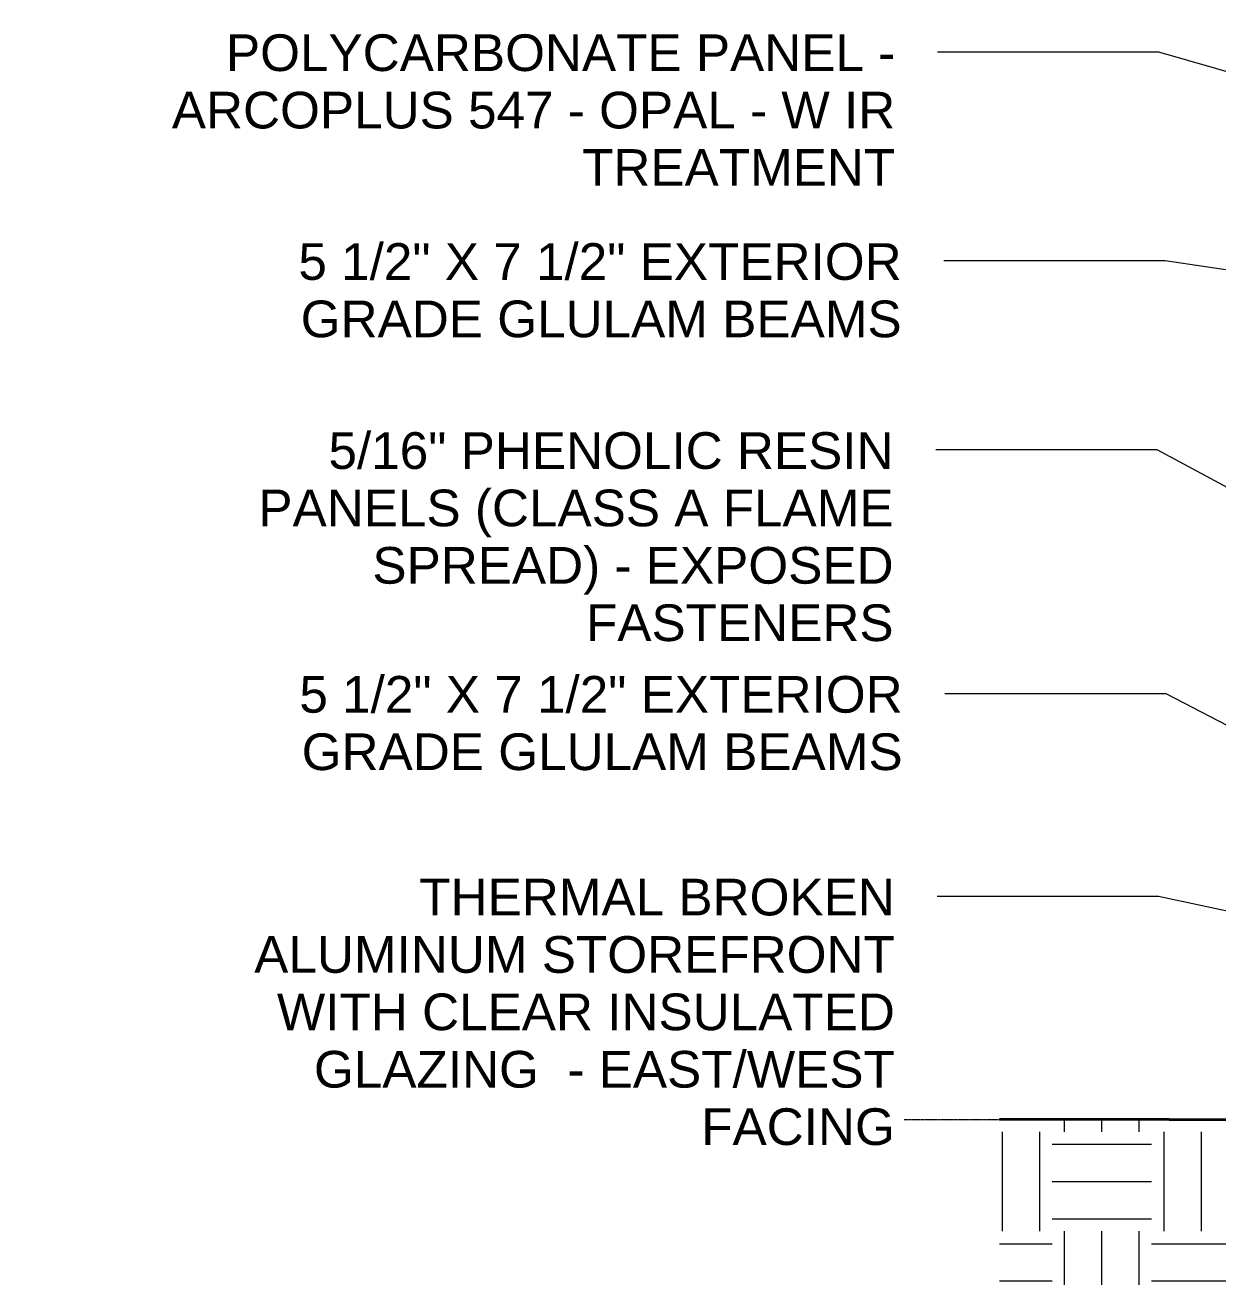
# Model space of a CAD drawing. Header units: inches. Extents: x 20207 to 40520, y -355 to 835.
# Drawn here: x 30689 to 31264, y -80 to 528 of the extents above; entities that cross this region are included whole.
import ezdxf

# ---------------------------------------------------------------- set-up
doc = ezdxf.new("R2010")
doc.units = ezdxf.units.IN
doc.header["$MEASUREMENT"] = 0
doc.linetypes.add('Grid Line 1_2_', pattern=[0.875, 0.5, -0.125, 0.125, -0.125])
for name, color, linetype, lineweight in [('A-ANNO-KEYN', 231, 'Continuous', 9), ('A-FLOR-LEVL', 51, 'Continuous', 9), ('C-TOPO', 7, 'Continuous', 13)]:
    doc.layers.add(name, color=color, linetype=linetype, lineweight=lineweight)
doc.styles.add('Arial_2', font='arial.ttf', dxfattribs={"height": 17.703593})
pattern_1 = [(0, (-21183.72, 0), (48, 48), [48, -48]), (0, (-21183.72, 18), (48, 48), [48, -48]), (0, (-21183.72, 36), (48, 48), [48, -48]), (90, (-21177.72, 42), (-48, 48), [48, -48]), (90, (-21159.72, 42), (-48, 48), [48, -48]), (90, (-21141.72, 42), (-48, 48), [48, -48])]

msp = doc.modelspace()

# ---------------------------------------------------------------- hatches: boundary and pattern name
at = {"layer": 'C-TOPO', "lineweight": 9}
h = msp.add_hatch(dxfattribs=at)
h.set_pattern_fill('FP_27', color=8, style=0, pattern_type=2)
h.set_pattern_definition(pattern_1)
h.paths.add_polyline_path([(31240.72, -79.79), (31240.72, 0), (31158.91, 0), (31158.91, -79.79)], flags=0)
h = msp.add_hatch(dxfattribs=at)
h.set_pattern_fill('FP_27', color=8, style=0, pattern_type=2)
h.set_pattern_definition(pattern_1)
h.paths.add_polyline_path([(32708.15, -79.79), (33637.69, -79.79), (33637.69, 0), (31240.72, 0), (31240.72, -79.79), (32398.3, -79.79)], flags=0)
h.paths.add_polyline_path([(33000.47, -60), (32994.99, -60), (32994.99, -36), (33114.99, -36), (33114.99, -60), (33017.99, -60)], flags=0)

# ---------------------------------------------------------------- linework, layer by layer
at = {"layer": 'A-ANNO-KEYN', "color": 153}
for p, q in [((31235.83, 515.11), (31129.05, 515.11)), ((31902.81, 321.26), (31235.83, 515.11)), ((31238.92, 414.35), (31132.14, 414.35)), ((31771.64, 334.51), (31238.92, 414.35)), ((31235.02, 323.11), (31128.24, 323.11)), ((31468.1, 197.8), (31235.02, 323.11)), ((31239.4, 205.47), (31132.62, 205.47)), ((31356.01, 144.42), (31239.4, 205.47)), ((31235.65, 107.63), (31128.86, 107.63)), ((31450.88, 61.6), (31235.65, 107.63))]:
    msp.add_line(p, q, dxfattribs=at)
at = {"layer": 'A-FLOR-LEVL', "linetype": 'Grid Line 1_2_'}
msp.add_line((30965.42, 0), (33831.19, 0), dxfattribs=at)
at = {"layer": 'C-TOPO', "lineweight": 35}
for q in [(31158.91, 0), (31377.49, 0)]:
    msp.add_line((31240.72, 0), q, dxfattribs=at)
at = {"layer": 'C-TOPO'}
for p, q in [((31240.72, 0), (31158.91, 0)), ((31377.49, 0), (31240.72, 0))]:
    msp.add_line(p, q, dxfattribs=at)

# ---------------------------------------------------------------- texts
at = {"layer": 'A-ANNO-KEYN', "char_height": 17.7036, "attachment_point": 3, "line_spacing_factor": 0.938532, "style": 'Arial_2', "bg_fill": 3, "box_fill_scale": 1.25, "bg_fill_color": 0, "bg_fill_transparency": 0}
for s, insert, width in [('POLYCARBONATE PANEL -\\PARCOPLUS 547 - OPAL - W IR\\PTREATMENT', (31108.62, 523.66), 415.368), ('5 1/2" X 7 1/2" EXTERIOR\\PGRADE GLULAM BEAMS', (31111.71, 422.89), 346.68), ('5/16" PHENOLIC RESIN\\PPANELS (CLASS A FLAME\\PSPREAD) - EXPOSED\\PFASTENERS', (31107.81, 331.66), 359.208), ('5 1/2" X 7 1/2" EXTERIOR\\PGRADE GLULAM BEAMS', (31112.19, 214.01), 346.68)]:
    msp.add_mtext(s, dxfattribs=dict(at, insert=insert, width=width))

# ---------------------------------------------------------------- next in the draw order: texts
at = {"layer": 'A-ANNO-KEYN', "insert": (31108.43, 116.17), "char_height": 17.7036, "width": 367.2, "attachment_point": 3, "line_spacing_factor": 0.938532, "style": 'Arial_2', "bg_fill": 3, "box_fill_scale": 1.25, "bg_fill_color": 0, "bg_fill_transparency": 0}
msp.add_mtext('THERMAL BROKEN\\PALUMINUM STOREFRONT\\PWITH CLEAR INSULATED\\PGLAZING  - EAST/WEST\\PFACING', dxfattribs=at)

doc.saveas('drawing.dxf')
